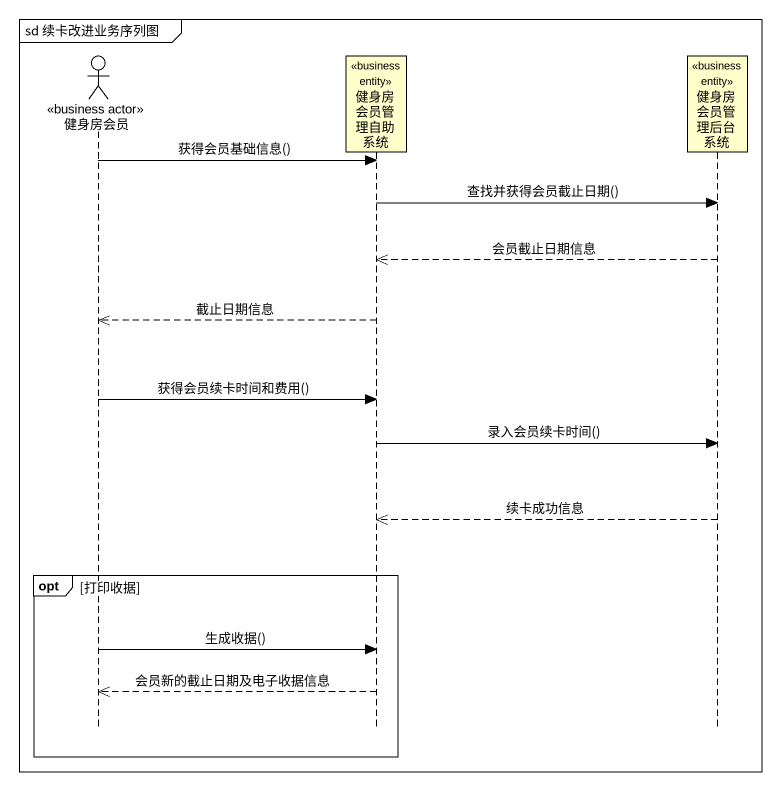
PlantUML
@startuml
mainframe sd 续卡改进业务序列图
hide footbox
actor 健身房会员 <<business actor>>
participant 健身房会员管理自助系统 <<business entity>>
participant 健身房会员管理后台系统 <<business entity>>

健身房会员 -> 健身房会员管理自助系统 : 获得会员基础信息()
健身房会员管理自助系统 -> 健身房会员管理后台系统 : 查找并获得会员截止日期()
健身房会员管理后台系统 -->> 健身房会员管理自助系统 : 会员截止日期信息
健身房会员管理自助系统 -->> 健身房会员 : 截止日期信息
健身房会员 -> 健身房会员管理自助系统 : 获得会员续卡时间和费用()
健身房会员管理自助系统 -> 健身房会员管理后台系统 : 录入会员续卡时间()
健身房会员管理后台系统 -->> 健身房会员管理自助系统 : 续卡成功信息
opt 打印收据
  健身房会员 -> 健身房会员管理自助系统 : 生成收据()
  健身房会员管理自助系统 -->> 健身房会员 : 会员新的截止日期及电子收据信息
end
@enduml
